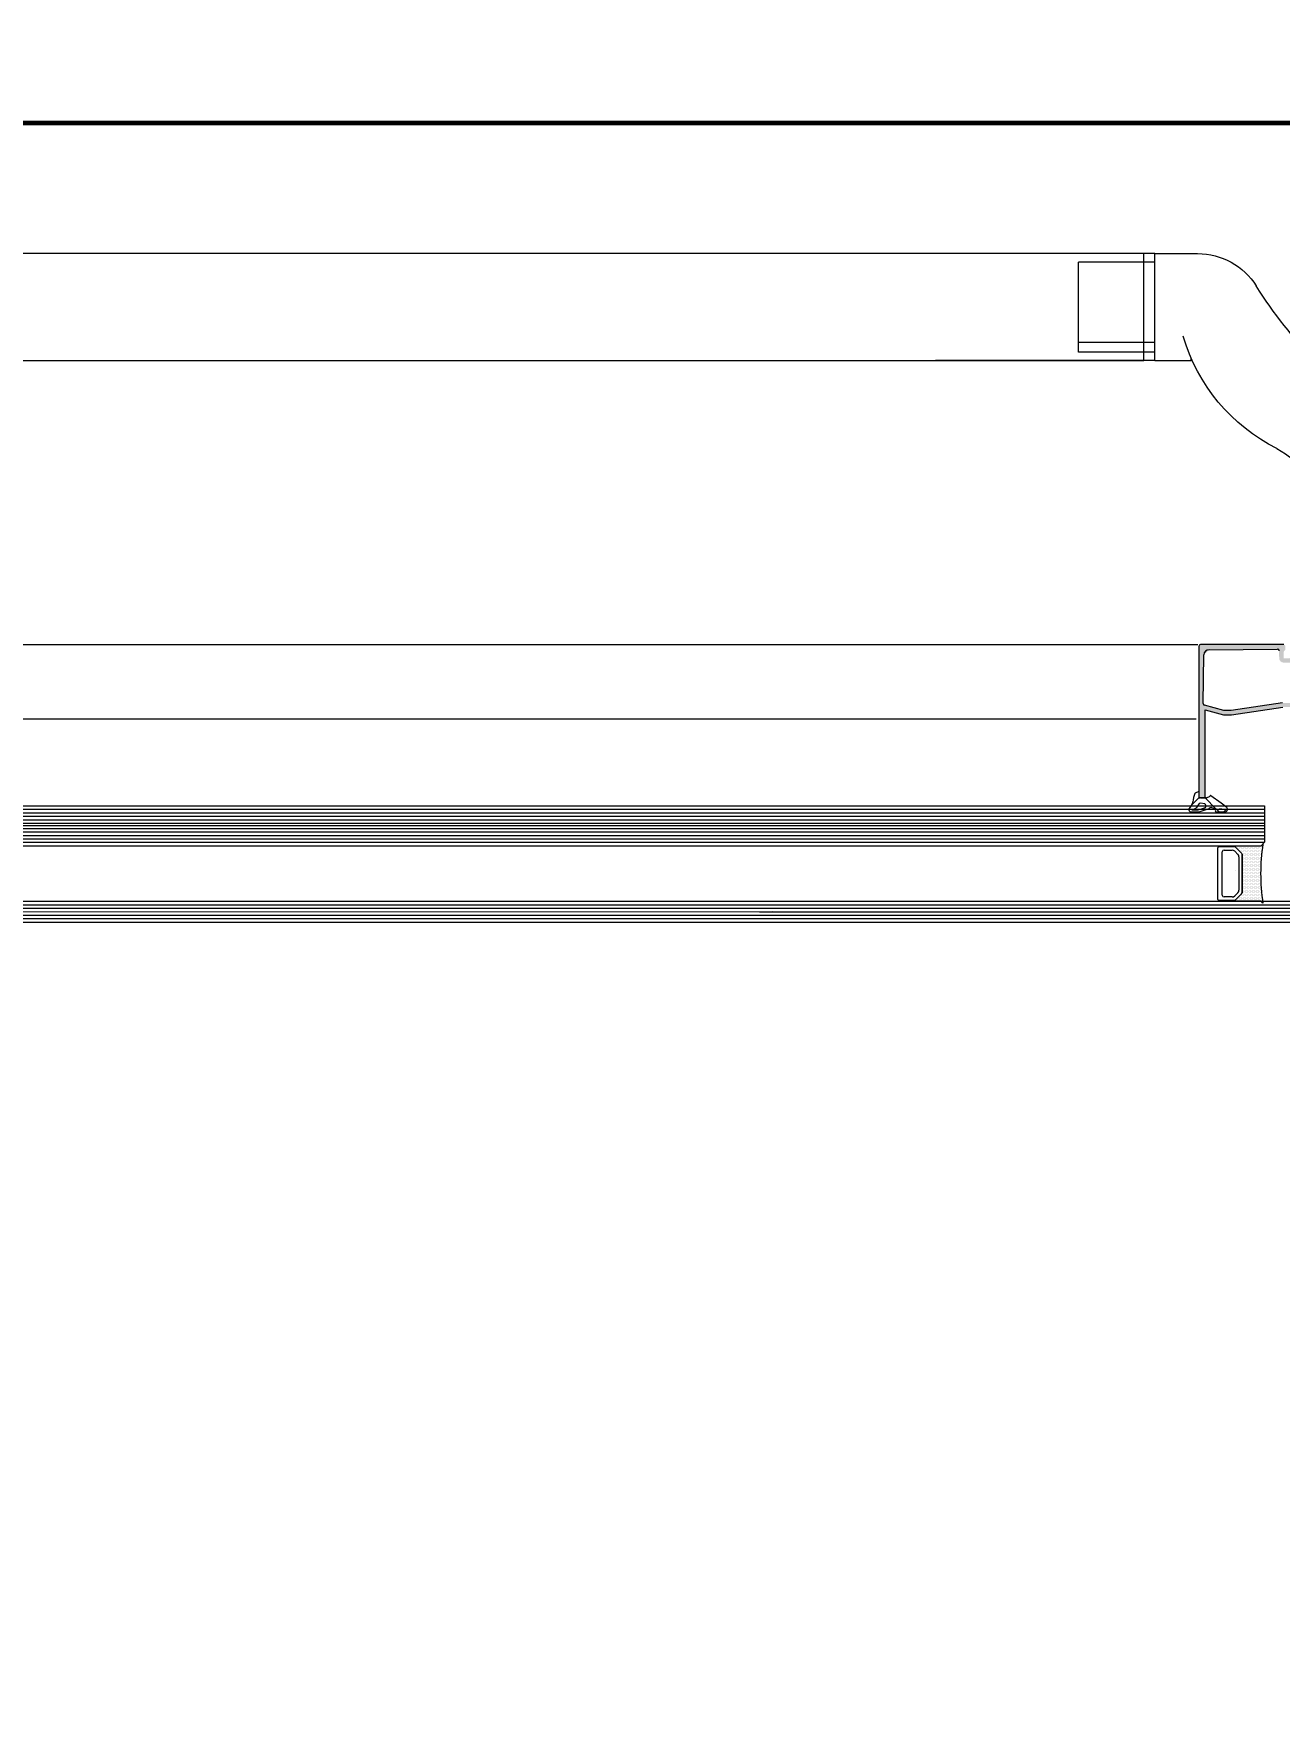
# Model space of a CAD drawing. Extents: x 820 to 5791, y 1495 to 5010.
# Drawn here: x 2966.5 to 3002.4, y 2053.83 to 2102.62 of the extents above; entities that cross this region are included whole.
import ezdxf

# ---------------------------------------------------------------- set-up
doc = ezdxf.new("R2010")
doc.units = 0
doc.header["$LTSCALE"] = 20
doc.linetypes.add('CACHE', pattern=[0.375, 0.25, -0.125])
doc.layers.get('0').update_dxf_attribs({"linetype": 'CONTINUOUS', "lineweight": 15})
doc.layers.get('DEFPOINTS').update_dxf_attribs({"linetype": 'CONTINUOUS'})
doc.layers.add('_00_TT_AREA', color=140, linetype='CONTINUOUS', plot=False)
for name, color, linetype, lineweight in [('_00_TT_PLASTER INTERIOR', 60, 'CONTINUOUS', 0), ('DUVAR', 7, 'CONTINUOUS', 60), ('ölç', 63, 'CONTINUOUS', 20)]:
    doc.layers.add(name, color=color, linetype=linetype, lineweight=lineweight)
doc.layers.add('dış ölçü', color=7, linetype='CONTINUOUS', lineweight=20, true_color=0x0d6787)
doc.layers.add('Kiriş', color=7, linetype='CONTINUOUS')
doc.styles.add('TRS', font='times.ttf', dxfattribs={"width": 0.8})
doc.dimstyles.new('dış ölçü', dxfattribs={"dimtxt": 12, "dimasz": 5, "dimexe": 5, "dimexo": 35, "dimgap": 5, "dimtad": 1, "dimdec": 0, "dimdsep": 46, "dimtxsty": 'TRS', "dimblk": 'DOT', "dimcen": 0, "dimdle": 0.1, "dimclrd": 256, "dimclre": 256, "dimclrt": 73, "dimadec": 0, "dimazin": 0, "dimtfac": 0.3, "dimtdec": 0, "dimtix": 1, "dimtmove": 2, "dimatfit": 3, "dimldrblk": 'DOT', "dimfxl": 1, "dimfxlon": 1, "dimtolj": 1, "dimarcsym": 0})

# ---------------------------------------------------------------- blocks, each defined once
blk = doc.blocks.new('_Dot')
at = {"layer": 'ölç', "color": 0, "lineweight": -2}
blk.add_line((-0.5, 0), (-1, 0), dxfattribs=at)
at = {"layer": 'ölç', "color": 0, "const_width": 0.5}
blk.add_lwpolyline([(-0.25, 0, 1), (0.25, 0, 1)], format="xyb", close=True, dxfattribs=at)
blk = doc.blocks.new('*D176')
at = {"layer": 'DEFPOINTS', "color": 0, "transparency": 16777216}
for p in [(2844.176, 2097.044), (3414.391, 2084.554), (3414.391, 1809.278)]:
    blk.add_point(p, dxfattribs=at)
at = {"layer": 'dış ölçü', "lineweight": -2, "transparency": 16777216}
for p, q in [((2844.176, 1810.278), (2844.176, 1804.278)), ((3414.391, 1810.278), (3414.391, 1804.278)), ((2849.176, 1809.278), (3409.391, 1809.278))]:
    blk.add_line(p, q, dxfattribs=at)
at = {"layer": 'dış ölçü', "lineweight": -2, "transparency": 16777216, "xscale": 5, "yscale": 5, "zscale": 5, "rotation": 180}
blk.add_blockref('_Dot', (2844.176, 1809.278), dxfattribs=at)
at = {"layer": 'dış ölçü', "lineweight": -2, "transparency": 16777216, "xscale": 5, "yscale": 5, "zscale": 5}
blk.add_blockref('_Dot', (3414.391, 1809.278), dxfattribs=at)
at = {"layer": 'dış ölçü', "color": 73, "transparency": 16777216, "insert": (3129.284, 1820.399), "char_height": 12, "attachment_point": 5, "style": 'TRS'}
blk.add_mtext('\\A1;570', dxfattribs=at)
blk = doc.blocks.new('*D180')
at = {"layer": 'DEFPOINTS', "color": 0, "transparency": 16777216}
for p in [(3700.972, 2100.044), (2054.288, 2083.441), (3700.972, 1729.278)]:
    blk.add_point(p, dxfattribs=at)
at = {"layer": 'dış ölçü', "lineweight": -2, "transparency": 16777216}
for p, q in [((2054.288, 1730.278), (2054.288, 1724.278)), ((3700.972, 1730.278), (3700.972, 1724.278)), ((2059.288, 1729.278), (3695.972, 1729.278))]:
    blk.add_line(p, q, dxfattribs=at)
at = {"layer": 'dış ölçü', "lineweight": -2, "transparency": 16777216, "xscale": 5, "yscale": 5, "zscale": 5, "rotation": 180}
blk.add_blockref('_Dot', (2054.288, 1729.278), dxfattribs=at)
at = {"layer": 'dış ölçü', "lineweight": -2, "transparency": 16777216, "xscale": 5, "yscale": 5, "zscale": 5}
blk.add_blockref('_Dot', (3700.972, 1729.278), dxfattribs=at)
at = {"layer": 'dış ölçü', "color": 73, "transparency": 16777216, "insert": (2877.63, 1740.399), "char_height": 12, "attachment_point": 5, "style": 'TRS'}
blk.add_mtext('\\A1;1647', dxfattribs=at)
blk = doc.blocks.new('HGJFG')
h = blk.add_hatch(color=9)
h.dxf.hatch_style = 1
edge = h.paths.add_edge_path()
edge.add_line((-2164.372, -3287.044), (-2164.354, -3285.638))
edge.add_arc((-2164.204, -3285.639), 0.15, 90.4618, 179.5579, ccw=False)
edge.add_line((-2164.206, -3285.489), (-2162.233, -3285.473))
edge.add_arc((-2162.233, -3285.523), 0.05, 0.0104, 90.4618, ccw=False)
edge.add_line((-2162.183, -3285.523), (-2162.182, -3285.732))
edge.add_arc((-2162.052, -3285.732), 0.13, 180.0103, 270)
edge.add_line((-2162.052, -3285.862), (-2161.702, -3285.862))
edge.add_arc((-2161.702, -3285.812), 0.05, 270, 360)
edge.add_line((-2161.652, -3285.812), (-2161.652, -3285.773))
edge.add_line((-2161.652, -3285.773), (-2161.782, -3285.697))
edge.add_line((-2161.782, -3285.697), (-2161.882, -3285.734))
edge.add_line((-2161.882, -3285.734), (-2161.882, -3285.742))
edge.add_line((-2161.882, -3285.742), (-2162.052, -3285.742))
edge.add_line((-2162.052, -3285.742), (-2162.052, -3285.563))
edge.add_arc((-2162.002, -3285.563), 0.05, 135.0137, 179.9999, ccw=False)
edge.add_line((-2162.038, -3285.528), (-2162.017, -3285.507))
edge.add_arc((-2162.052, -3285.472), 0.05, 315.0138, 360.0001)
edge.add_line((-2162.002, -3285.472), (-2162.002, -3285.393))
edge.add_arc((-2162.052, -3285.393), 0.05, 359.9999, 450.0026)
edge.add_line((-2162.052, -3285.343), (-2164.452, -3285.343))
edge.add_arc((-2164.452, -3285.393), 0.05, 90.0026, 179.9999)
edge.add_line((-2164.502, -3285.393), (-2164.502, -3289.713))
edge.add_arc((-2164.452, -3289.713), 0.05, 180, 270)
edge.add_line((-2164.452, -3289.763), (-2164.312, -3289.763))
edge.add_line((-2164.312, -3289.763), (-2164.312, -3287.223))
edge.add_line((-2164.312, -3287.223), (-2163.79, -3287.363))
edge.add_line((-2163.79, -3287.363), (-2163.556, -3287.363))
edge.add_line((-2163.556, -3287.363), (-2162.076, -3287.142))
edge.add_line((-2162.076, -3287.142), (-2161.853, -3287.142))
edge.add_arc((-2161.852, -3287.177), 0.035, -54.486, 91.3197, ccw=False)
edge.add_arc((-2161.802, -3287.247), 0.05, 125.514, 180.0769)
edge.add_line((-2161.852, -3287.247), (-2161.852, -3287.321))
edge.add_arc((-2161.881, -3287.022), 0.3, 275.416, 347.7625)
edge.add_arc((-2161.637, -3287.073), 0.0509, 345.5649, 450.7814)
edge.add_line((-2161.637, -3287.022), (-2162.085, -3287.022))
edge.add_line((-2162.085, -3287.022), (-2163.565, -3287.243))
edge.add_line((-2163.565, -3287.243), (-2163.774, -3287.243))
edge.add_line((-2163.774, -3287.243), (-2164.335, -3287.092))
edge.add_arc((-2164.322, -3287.044), 0.05, 179.5578, 255.0049, ccw=False)
h = blk.add_hatch(color=9)
h.dxf.hatch_style = 1
edge = h.paths.add_edge_path()
edge.add_line((-2164.372, -3287.044), (-2164.354, -3285.638))
edge.add_arc((-2164.204, -3285.639), 0.15, 90.4618, 179.5579, ccw=False)
edge.add_line((-2164.206, -3285.489), (-2162.233, -3285.473))
edge.add_arc((-2162.233, -3285.523), 0.05, 0.0104, 90.4618, ccw=False)
edge.add_line((-2162.183, -3285.523), (-2162.182, -3285.732))
edge.add_arc((-2162.052, -3285.732), 0.13, 180.0103, 270)
edge.add_line((-2162.052, -3285.862), (-2161.702, -3285.862))
edge.add_arc((-2161.702, -3285.812), 0.05, 270, 360)
edge.add_line((-2161.652, -3285.812), (-2161.652, -3285.773))
edge.add_line((-2161.652, -3285.773), (-2161.782, -3285.697))
edge.add_line((-2161.782, -3285.697), (-2161.882, -3285.734))
edge.add_line((-2161.882, -3285.734), (-2161.882, -3285.742))
edge.add_line((-2161.882, -3285.742), (-2162.052, -3285.742))
edge.add_line((-2162.052, -3285.742), (-2162.052, -3285.563))
edge.add_arc((-2162.002, -3285.563), 0.05, 135.0137, 179.9999, ccw=False)
edge.add_line((-2162.038, -3285.528), (-2162.017, -3285.507))
edge.add_arc((-2162.052, -3285.472), 0.05, 315.0138, 360.0001)
edge.add_line((-2162.002, -3285.472), (-2162.002, -3285.393))
edge.add_arc((-2162.052, -3285.393), 0.05, 359.9999, 450.0026)
edge.add_line((-2162.052, -3285.343), (-2164.452, -3285.343))
edge.add_arc((-2164.452, -3285.393), 0.05, 90.0026, 179.9999)
edge.add_line((-2164.502, -3285.393), (-2164.502, -3289.713))
edge.add_arc((-2164.452, -3289.713), 0.05, 180, 270)
edge.add_line((-2164.452, -3289.763), (-2164.312, -3289.763))
edge.add_line((-2164.312, -3289.763), (-2164.312, -3287.223))
edge.add_line((-2164.312, -3287.223), (-2163.79, -3287.363))
edge.add_line((-2163.79, -3287.363), (-2163.556, -3287.363))
edge.add_line((-2163.556, -3287.363), (-2162.076, -3287.142))
edge.add_line((-2162.076, -3287.142), (-2161.853, -3287.142))
edge.add_arc((-2161.852, -3287.177), 0.035, -54.486, 91.3197, ccw=False)
edge.add_arc((-2161.802, -3287.247), 0.05, 125.514, 180.0769)
edge.add_line((-2161.852, -3287.247), (-2161.852, -3287.321))
edge.add_arc((-2161.881, -3287.022), 0.3, 275.416, 347.7625)
edge.add_arc((-2161.637, -3287.073), 0.0509, 345.5649, 450.7814)
edge.add_line((-2161.637, -3287.022), (-2162.085, -3287.022))
edge.add_line((-2162.085, -3287.022), (-2163.565, -3287.243))
edge.add_line((-2163.565, -3287.243), (-2163.774, -3287.243))
edge.add_line((-2163.774, -3287.243), (-2164.335, -3287.092))
edge.add_arc((-2164.322, -3287.044), 0.05, 179.5578, 255.0049, ccw=False)
at = {"color": 9}
for p, q in [((-2166.088, -3274.069), (-2237.117, -3274.069)), ((-2166.088, -3277.152), (-2166.088, -3274.069)), ((-2237.117, -3277.152), (-2166.088, -3277.152)), ((-2176.778, -3285.348), (-2226.041, -3285.349)), ((-2164.525, -3285.349), (-2177.164, -3285.349)), ((-2164.502, -3285.393), (-2164.502, -3289.713)), ((-2164.502, -3285.393), (-2164.502, -3289.713)), ((-2162.052, -3285.343), (-2164.452, -3285.343)), ((-2162.052, -3285.343), (-2164.452, -3285.343)), ((-2164.206, -3285.489), (-2162.233, -3285.473)), ((-2164.206, -3285.489), (-2162.233, -3285.473)), ((-2164.372, -3287.044), (-2164.354, -3285.638)), ((-2164.372, -3287.044), (-2164.354, -3285.638)), ((-2164.372, -3287.044), (-2164.372, -3287.044)), ((-2164.372, -3287.044), (-2164.372, -3287.044)), ((-2162.085, -3287.022), (-2163.565, -3287.243)), ((-2162.085, -3287.022), (-2163.565, -3287.243)), ((-2176.778, -3287.491), (-2226.041, -3287.491)), ((-2164.573, -3287.491), (-2177.164, -3287.491)), ((-2163.774, -3287.243), (-2164.335, -3287.092)), ((-2163.774, -3287.243), (-2164.335, -3287.092)), ((-2164.312, -3289.763), (-2164.312, -3287.223)), ((-2164.312, -3287.223), (-2163.79, -3287.363)), ((-2164.312, -3289.763), (-2164.312, -3287.223)), ((-2164.312, -3287.223), (-2163.79, -3287.363)), ((-2163.79, -3287.363), (-2163.556, -3287.363)), ((-2163.79, -3287.363), (-2163.556, -3287.363)), ((-2163.565, -3287.243), (-2163.774, -3287.243)), ((-2163.565, -3287.243), (-2163.774, -3287.243)), ((-2163.556, -3287.363), (-2162.076, -3287.142)), ((-2163.556, -3287.363), (-2162.076, -3287.142)), ((-2164.697, -3289.966), (-2164.487, -3289.755)), ((-2164.517, -3289.587), (-2164.585, -3289.614)), ((-2164.507, -3289.951), (-2164.553, -3290.031)), ((-2164.49, -3289.745), (-2164.49, -3289.605)), ((-2164.286, -3289.765), (-2164.47, -3289.765)), ((-2164.326, -3289.935), (-2164.453, -3289.918)), ((-2164.452, -3289.763), (-2164.312, -3289.763)), ((-2164.452, -3289.763), (-2164.312, -3289.763)), ((-2164.007, -3290.073), (-2164.316, -3289.765)), ((-2164.202, -3289.729), (-2164.265, -3289.758)), ((-2164.172, -3289.699), (-2164.202, -3289.729)), ((-2163.853, -3289.917), (-2164.152, -3289.7)), ((-2163.694, -3290.038), (-2163.853, -3289.917)), ((-2226.041, -3289.991), (-2176.778, -3289.99)), ((-2226.041, -3290.091), (-2176.778, -3290.09)), ((-2226.041, -3290.191), (-2176.778, -3290.19)), ((-2226.041, -3290.291), (-2176.778, -3290.29)), ((-2226.041, -3290.391), (-2176.778, -3290.39)), ((-2177.164, -3289.991), (-2162.602, -3289.991)), ((-2177.164, -3290.091), (-2162.602, -3290.091)), ((-2177.164, -3290.191), (-2162.602, -3290.191)), ((-2177.164, -3290.291), (-2162.602, -3290.291)), ((-2177.164, -3290.391), (-2162.602, -3290.391)), ((-2164.717, -3290.165), (-2164.519, -3290.165)), ((-2164.697, -3290.105), (-2164.519, -3290.105)), ((-2164.455, -3290.091), (-2164.305, -3290.036)), ((-2164.398, -3290.138), (-2164.203, -3290.065)), ((-2163.843, -3290.082), (-2163.992, -3290.1)), ((-2163.989, -3290.165), (-2163.752, -3290.165)), ((-2163.916, -3290.165), (-2163.982, -3290.099)), ((-2163.774, -3290.165), (-2163.675, -3290.066)), ((-2162.602, -3289.991), (-2162.602, -3291.043)), ((-2226.041, -3290.491), (-2176.778, -3290.49)), ((-2226.041, -3290.643), (-2176.778, -3290.642)), ((-2226.041, -3290.743), (-2176.778, -3290.742)), ((-2226.041, -3290.843), (-2176.778, -3290.842)), ((-2226.041, -3290.943), (-2176.778, -3290.942)), ((-2177.164, -3290.491), (-2162.602, -3290.491)), ((-2177.164, -3290.643), (-2162.602, -3290.643)), ((-2177.164, -3290.743), (-2162.602, -3290.743)), ((-2177.164, -3290.843), (-2162.602, -3290.843)), ((-2177.164, -3290.943), (-2162.602, -3290.943)), ((-2226.041, -3291.043), (-2176.778, -3291.042)), ((-2226.041, -3291.143), (-2176.778, -3291.142)), ((-2177.164, -3291.043), (-2162.602, -3291.043)), ((-2177.164, -3291.143), (-2162.702, -3291.143)), ((-2163.469, -3291.168), (-2163.469, -3291.143)), ((-2163.469, -3291.143), (-2162.702, -3291.143)), ((-2163.44, -3291.179), (-2163.469, -3291.168)), ((-2163.264, -3291.356), (-2163.44, -3291.179)), ((-2163.438, -3291.155), (-2163.438, -3291.155)), ((-2163.418, -3291.194), (-2163.418, -3291.194)), ((-2163.399, -3291.155), (-2163.399, -3291.155)), ((-2163.379, -3291.194), (-2163.379, -3291.194)), ((-2163.359, -3291.155), (-2163.359, -3291.155)), ((-2163.359, -3291.234), (-2163.359, -3291.234)), ((-2163.339, -3291.194), (-2163.339, -3291.194)), ((-2163.339, -3291.274), (-2163.339, -3291.274)), ((-2163.319, -3291.155), (-2163.319, -3291.155)), ((-2163.319, -3291.234), (-2163.319, -3291.234)), ((-2163.299, -3291.194), (-2163.299, -3291.194)), ((-2163.299, -3291.274), (-2163.299, -3291.274)), ((-2163.279, -3291.155), (-2163.279, -3291.155)), ((-2163.279, -3291.234), (-2163.279, -3291.234)), ((-2163.279, -3291.313), (-2163.279, -3291.313)), ((-2163.255, -3291.369), (-2163.264, -3291.356)), ((-2163.26, -3291.194), (-2163.26, -3291.194)), ((-2163.26, -3291.274), (-2163.26, -3291.274)), ((-2163.26, -3291.353), (-2163.26, -3291.353)), ((-2163.252, -3291.384), (-2163.255, -3291.369)), ((-2163.252, -3292.501), (-2163.252, -3291.384)), ((-2163.24, -3291.155), (-2163.24, -3291.155)), ((-2163.24, -3291.234), (-2163.24, -3291.234)), ((-2163.24, -3291.313), (-2163.24, -3291.313)), ((-2163.24, -3291.393), (-2163.24, -3291.393)), ((-2163.22, -3291.194), (-2163.22, -3291.194)), ((-2163.22, -3291.274), (-2163.22, -3291.274)), ((-2163.22, -3291.353), (-2163.22, -3291.353)), ((-2163.22, -3291.433), (-2163.22, -3291.433)), ((-2163.2, -3291.155), (-2163.2, -3291.155)), ((-2163.2, -3291.234), (-2163.2, -3291.234)), ((-2163.2, -3291.313), (-2163.2, -3291.313)), ((-2163.2, -3291.393), (-2163.2, -3291.393)), ((-2163.18, -3291.194), (-2163.18, -3291.194)), ((-2163.18, -3291.274), (-2163.18, -3291.274)), ((-2163.18, -3291.353), (-2163.18, -3291.353)), ((-2163.18, -3291.433), (-2163.18, -3291.433)), ((-2163.16, -3291.155), (-2163.16, -3291.155)), ((-2163.16, -3291.234), (-2163.16, -3291.234)), ((-2163.16, -3291.313), (-2163.16, -3291.313)), ((-2163.16, -3291.393), (-2163.16, -3291.393)), ((-2163.141, -3291.194), (-2163.141, -3291.194)), ((-2163.141, -3291.274), (-2163.141, -3291.274)), ((-2163.141, -3291.353), (-2163.141, -3291.353)), ((-2163.141, -3291.433), (-2163.141, -3291.433)), ((-2163.121, -3291.155), (-2163.121, -3291.155)), ((-2163.121, -3291.234), (-2163.121, -3291.234)), ((-2163.121, -3291.313), (-2163.121, -3291.313)), ((-2163.121, -3291.393), (-2163.121, -3291.393)), ((-2163.101, -3291.194), (-2163.101, -3291.194)), ((-2163.101, -3291.274), (-2163.101, -3291.274)), ((-2163.101, -3291.353), (-2163.101, -3291.353)), ((-2163.101, -3291.433), (-2163.101, -3291.433)), ((-2163.081, -3291.155), (-2163.081, -3291.155)), ((-2163.081, -3291.234), (-2163.081, -3291.234)), ((-2163.081, -3291.313), (-2163.081, -3291.313)), ((-2163.081, -3291.393), (-2163.081, -3291.393)), ((-2163.061, -3291.194), (-2163.061, -3291.194)), ((-2163.061, -3291.274), (-2163.061, -3291.274)), ((-2163.061, -3291.353), (-2163.061, -3291.353)), ((-2163.061, -3291.433), (-2163.061, -3291.433)), ((-2163.041, -3291.155), (-2163.041, -3291.155)), ((-2163.041, -3291.234), (-2163.041, -3291.234)), ((-2163.041, -3291.313), (-2163.041, -3291.313)), ((-2163.041, -3291.393), (-2163.041, -3291.393)), ((-2163.022, -3291.194), (-2163.022, -3291.194)), ((-2163.022, -3291.274), (-2163.022, -3291.274)), ((-2163.022, -3291.353), (-2163.022, -3291.353)), ((-2163.022, -3291.433), (-2163.022, -3291.433)), ((-2163.002, -3291.155), (-2163.002, -3291.155)), ((-2163.002, -3291.234), (-2163.002, -3291.234)), ((-2163.002, -3291.313), (-2163.002, -3291.313)), ((-2163.002, -3291.393), (-2163.002, -3291.393)), ((-2162.982, -3291.194), (-2162.982, -3291.194)), ((-2162.982, -3291.274), (-2162.982, -3291.274)), ((-2162.982, -3291.353), (-2162.982, -3291.353)), ((-2162.982, -3291.433), (-2162.982, -3291.433)), ((-2162.962, -3291.155), (-2162.962, -3291.155)), ((-2162.962, -3291.234), (-2162.962, -3291.234)), ((-2162.962, -3291.313), (-2162.962, -3291.313)), ((-2162.962, -3291.393), (-2162.962, -3291.393)), ((-2162.942, -3291.194), (-2162.942, -3291.194)), ((-2162.942, -3291.274), (-2162.942, -3291.274)), ((-2162.942, -3291.353), (-2162.942, -3291.353)), ((-2162.942, -3291.433), (-2162.942, -3291.433)), ((-2162.922, -3291.155), (-2162.922, -3291.155)), ((-2162.922, -3291.234), (-2162.922, -3291.234)), ((-2162.922, -3291.313), (-2162.922, -3291.313)), ((-2162.922, -3291.393), (-2162.922, -3291.393)), ((-2162.902, -3291.194), (-2162.902, -3291.194)), ((-2162.902, -3291.274), (-2162.902, -3291.274)), ((-2162.902, -3291.353), (-2162.902, -3291.353)), ((-2162.902, -3291.433), (-2162.902, -3291.433)), ((-2162.883, -3291.155), (-2162.883, -3291.155)), ((-2162.883, -3291.234), (-2162.883, -3291.234)), ((-2162.883, -3291.313), (-2162.883, -3291.313)), ((-2162.883, -3291.393), (-2162.883, -3291.393)), ((-2162.863, -3291.194), (-2162.863, -3291.194)), ((-2162.863, -3291.274), (-2162.863, -3291.274)), ((-2162.863, -3291.353), (-2162.863, -3291.353)), ((-2162.863, -3291.433), (-2162.863, -3291.433)), ((-2162.843, -3291.155), (-2162.843, -3291.155)), ((-2162.843, -3291.234), (-2162.843, -3291.234)), ((-2162.843, -3291.313), (-2162.843, -3291.313)), ((-2162.843, -3291.393), (-2162.843, -3291.393)), ((-2162.823, -3291.194), (-2162.823, -3291.194)), ((-2162.823, -3291.274), (-2162.823, -3291.274)), ((-2162.823, -3291.353), (-2162.823, -3291.353)), ((-2162.823, -3291.433), (-2162.823, -3291.433)), ((-2162.803, -3291.155), (-2162.803, -3291.155)), ((-2162.803, -3291.234), (-2162.803, -3291.234)), ((-2162.803, -3291.313), (-2162.803, -3291.313)), ((-2162.803, -3291.393), (-2162.803, -3291.393)), ((-2162.783, -3291.194), (-2162.783, -3291.194)), ((-2162.783, -3291.274), (-2162.783, -3291.274)), ((-2162.783, -3291.353), (-2162.783, -3291.353)), ((-2162.783, -3291.433), (-2162.783, -3291.433)), ((-2162.764, -3291.155), (-2162.764, -3291.155)), ((-2162.764, -3291.234), (-2162.764, -3291.234)), ((-2162.764, -3291.313), (-2162.764, -3291.313)), ((-2162.764, -3291.393), (-2162.764, -3291.393)), ((-2162.744, -3291.194), (-2162.744, -3291.194)), ((-2162.744, -3291.274), (-2162.744, -3291.274)), ((-2162.744, -3291.353), (-2162.744, -3291.353)), ((-2162.744, -3291.433), (-2162.744, -3291.433)), ((-2162.724, -3291.155), (-2162.724, -3291.155)), ((-2162.724, -3291.234), (-2162.724, -3291.234)), ((-2162.724, -3291.313), (-2162.724, -3291.313)), ((-2162.724, -3291.393), (-2162.724, -3291.393)), ((-2162.704, -3291.194), (-2162.704, -3291.194)), ((-2162.704, -3291.274), (-2162.704, -3291.274)), ((-2162.704, -3291.353), (-2162.704, -3291.353)), ((-2162.704, -3291.433), (-2162.704, -3291.433)), ((-2162.602, -3291.043), (-2162.702, -3291.143)), ((-2162.702, -3291.143), (-2162.652, -3291.093)), ((-2162.684, -3291.155), (-2162.684, -3291.155)), ((-2162.684, -3291.234), (-2162.684, -3291.234)), ((-2162.684, -3291.313), (-2162.684, -3291.313)), ((-2162.664, -3291.115), (-2162.664, -3291.115)), ((-2163.442, -3291.843), (-2163.442, -3291.842)), ((-2163.24, -3291.472), (-2163.24, -3291.472)), ((-2163.24, -3291.552), (-2163.24, -3291.552)), ((-2163.24, -3291.631), (-2163.24, -3291.631)), ((-2163.24, -3291.71), (-2163.24, -3291.71)), ((-2163.24, -3291.79), (-2163.24, -3291.79)), ((-2163.24, -3291.869), (-2163.24, -3291.869)), ((-2163.22, -3291.512), (-2163.22, -3291.512)), ((-2163.22, -3291.591), (-2163.22, -3291.591)), ((-2163.22, -3291.671), (-2163.22, -3291.671)), ((-2163.22, -3291.75), (-2163.22, -3291.75)), ((-2163.22, -3291.829), (-2163.22, -3291.829)), ((-2163.22, -3291.909), (-2163.22, -3291.909)), ((-2163.2, -3291.472), (-2163.2, -3291.472)), ((-2163.2, -3291.552), (-2163.2, -3291.552)), ((-2163.2, -3291.631), (-2163.2, -3291.631)), ((-2163.2, -3291.71), (-2163.2, -3291.71)), ((-2163.2, -3291.79), (-2163.2, -3291.79)), ((-2163.2, -3291.869), (-2163.2, -3291.869)), ((-2163.18, -3291.512), (-2163.18, -3291.512)), ((-2163.18, -3291.591), (-2163.18, -3291.591)), ((-2163.18, -3291.671), (-2163.18, -3291.671)), ((-2163.18, -3291.75), (-2163.18, -3291.75)), ((-2163.18, -3291.829), (-2163.18, -3291.829)), ((-2163.18, -3291.909), (-2163.18, -3291.909)), ((-2163.16, -3291.472), (-2163.16, -3291.472)), ((-2163.16, -3291.552), (-2163.16, -3291.552)), ((-2163.16, -3291.631), (-2163.16, -3291.631)), ((-2163.16, -3291.71), (-2163.16, -3291.71)), ((-2163.16, -3291.79), (-2163.16, -3291.79)), ((-2163.16, -3291.869), (-2163.16, -3291.869)), ((-2163.141, -3291.512), (-2163.141, -3291.512)), ((-2163.141, -3291.591), (-2163.141, -3291.591)), ((-2163.141, -3291.671), (-2163.141, -3291.671)), ((-2163.141, -3291.75), (-2163.141, -3291.75)), ((-2163.141, -3291.829), (-2163.141, -3291.829)), ((-2163.141, -3291.909), (-2163.141, -3291.909)), ((-2163.121, -3291.472), (-2163.121, -3291.472)), ((-2163.121, -3291.552), (-2163.121, -3291.552)), ((-2163.121, -3291.631), (-2163.121, -3291.631)), ((-2163.121, -3291.71), (-2163.121, -3291.71)), ((-2163.121, -3291.79), (-2163.121, -3291.79)), ((-2163.121, -3291.869), (-2163.121, -3291.869)), ((-2163.101, -3291.512), (-2163.101, -3291.512)), ((-2163.101, -3291.591), (-2163.101, -3291.591)), ((-2163.101, -3291.671), (-2163.101, -3291.671)), ((-2163.101, -3291.75), (-2163.101, -3291.75)), ((-2163.101, -3291.829), (-2163.101, -3291.829)), ((-2163.101, -3291.909), (-2163.101, -3291.909)), ((-2163.081, -3291.472), (-2163.081, -3291.472)), ((-2163.081, -3291.552), (-2163.081, -3291.552)), ((-2163.081, -3291.631), (-2163.081, -3291.631)), ((-2163.081, -3291.71), (-2163.081, -3291.71)), ((-2163.081, -3291.79), (-2163.081, -3291.79)), ((-2163.081, -3291.869), (-2163.081, -3291.869)), ((-2163.061, -3291.512), (-2163.061, -3291.512)), ((-2163.061, -3291.591), (-2163.061, -3291.591)), ((-2163.061, -3291.671), (-2163.061, -3291.671)), ((-2163.061, -3291.75), (-2163.061, -3291.75)), ((-2163.061, -3291.829), (-2163.061, -3291.829)), ((-2163.061, -3291.909), (-2163.061, -3291.909)), ((-2163.041, -3291.472), (-2163.041, -3291.472)), ((-2163.041, -3291.552), (-2163.041, -3291.552)), ((-2163.041, -3291.631), (-2163.041, -3291.631)), ((-2163.041, -3291.71), (-2163.041, -3291.71)), ((-2163.041, -3291.79), (-2163.041, -3291.79)), ((-2163.041, -3291.869), (-2163.041, -3291.869)), ((-2163.022, -3291.512), (-2163.022, -3291.512)), ((-2163.022, -3291.591), (-2163.022, -3291.591)), ((-2163.022, -3291.671), (-2163.022, -3291.671)), ((-2163.022, -3291.75), (-2163.022, -3291.75)), ((-2163.022, -3291.829), (-2163.022, -3291.829)), ((-2163.022, -3291.909), (-2163.022, -3291.909)), ((-2163.002, -3291.472), (-2163.002, -3291.472)), ((-2163.002, -3291.552), (-2163.002, -3291.552)), ((-2163.002, -3291.631), (-2163.002, -3291.631)), ((-2163.002, -3291.71), (-2163.002, -3291.71)), ((-2163.002, -3291.79), (-2163.002, -3291.79)), ((-2163.002, -3291.869), (-2163.002, -3291.869)), ((-2162.982, -3291.512), (-2162.982, -3291.512)), ((-2162.982, -3291.591), (-2162.982, -3291.591)), ((-2162.982, -3291.671), (-2162.982, -3291.671)), ((-2162.982, -3291.75), (-2162.982, -3291.75)), ((-2162.982, -3291.829), (-2162.982, -3291.829)), ((-2162.982, -3291.909), (-2162.982, -3291.909)), ((-2162.962, -3291.472), (-2162.962, -3291.472)), ((-2162.962, -3291.552), (-2162.962, -3291.552)), ((-2162.962, -3291.631), (-2162.962, -3291.631)), ((-2162.962, -3291.71), (-2162.962, -3291.71)), ((-2162.962, -3291.79), (-2162.962, -3291.79)), ((-2162.962, -3291.869), (-2162.962, -3291.869)), ((-2162.942, -3291.512), (-2162.942, -3291.512)), ((-2162.942, -3291.591), (-2162.942, -3291.591)), ((-2162.942, -3291.671), (-2162.942, -3291.671)), ((-2162.942, -3291.75), (-2162.942, -3291.75)), ((-2162.942, -3291.829), (-2162.942, -3291.829)), ((-2162.942, -3291.909), (-2162.942, -3291.909)), ((-2162.922, -3291.472), (-2162.922, -3291.472)), ((-2162.922, -3291.552), (-2162.922, -3291.552)), ((-2162.922, -3291.631), (-2162.922, -3291.631)), ((-2162.922, -3291.71), (-2162.922, -3291.71)), ((-2162.922, -3291.79), (-2162.922, -3291.79)), ((-2162.922, -3291.869), (-2162.922, -3291.869)), ((-2162.902, -3291.512), (-2162.902, -3291.512)), ((-2162.902, -3291.591), (-2162.902, -3291.591)), ((-2162.902, -3291.671), (-2162.902, -3291.671)), ((-2162.902, -3291.75), (-2162.902, -3291.75)), ((-2162.902, -3291.829), (-2162.902, -3291.829)), ((-2162.902, -3291.909), (-2162.902, -3291.909)), ((-2162.883, -3291.472), (-2162.883, -3291.472)), ((-2162.883, -3291.552), (-2162.883, -3291.552)), ((-2162.883, -3291.631), (-2162.883, -3291.631)), ((-2162.883, -3291.71), (-2162.883, -3291.71)), ((-2162.883, -3291.79), (-2162.883, -3291.79)), ((-2162.883, -3291.869), (-2162.883, -3291.869)), ((-2162.863, -3291.512), (-2162.863, -3291.512)), ((-2162.863, -3291.591), (-2162.863, -3291.591)), ((-2162.863, -3291.671), (-2162.863, -3291.671)), ((-2162.863, -3291.75), (-2162.863, -3291.75)), ((-2162.863, -3291.829), (-2162.863, -3291.829)), ((-2162.863, -3291.909), (-2162.863, -3291.909)), ((-2162.843, -3291.472), (-2162.843, -3291.472)), ((-2162.843, -3291.552), (-2162.843, -3291.552)), ((-2162.843, -3291.631), (-2162.843, -3291.631)), ((-2162.843, -3291.71), (-2162.843, -3291.71)), ((-2162.843, -3291.79), (-2162.843, -3291.79)), ((-2162.843, -3291.869), (-2162.843, -3291.869)), ((-2162.823, -3291.512), (-2162.823, -3291.512)), ((-2162.823, -3291.591), (-2162.823, -3291.591)), ((-2162.823, -3291.671), (-2162.823, -3291.671)), ((-2162.823, -3291.75), (-2162.823, -3291.75)), ((-2162.823, -3291.829), (-2162.823, -3291.829)), ((-2162.823, -3291.909), (-2162.823, -3291.909)), ((-2162.803, -3291.472), (-2162.803, -3291.472)), ((-2162.803, -3291.552), (-2162.803, -3291.552)), ((-2162.803, -3291.631), (-2162.803, -3291.631)), ((-2162.803, -3291.71), (-2162.803, -3291.71)), ((-2162.803, -3291.79), (-2162.803, -3291.79)), ((-2162.803, -3291.869), (-2162.803, -3291.869)), ((-2162.783, -3291.512), (-2162.783, -3291.512)), ((-2162.783, -3291.591), (-2162.783, -3291.591)), ((-2162.783, -3291.671), (-2162.783, -3291.671)), ((-2162.783, -3291.75), (-2162.783, -3291.75)), ((-2162.783, -3291.829), (-2162.783, -3291.829)), ((-2162.783, -3291.909), (-2162.783, -3291.909)), ((-2162.764, -3291.472), (-2162.764, -3291.472)), ((-2162.764, -3291.552), (-2162.764, -3291.552)), ((-2162.764, -3291.631), (-2162.764, -3291.631)), ((-2162.764, -3291.71), (-2162.764, -3291.71)), ((-2162.764, -3291.79), (-2162.764, -3291.79)), ((-2162.764, -3291.869), (-2162.764, -3291.869)), ((-2162.744, -3291.512), (-2162.744, -3291.512)), ((-2162.744, -3291.591), (-2162.744, -3291.591)), ((-2162.744, -3291.671), (-2162.744, -3291.671)), ((-2162.744, -3291.75), (-2162.744, -3291.75)), ((-2162.744, -3291.829), (-2162.744, -3291.829)), ((-2162.744, -3291.909), (-2162.744, -3291.909)), ((-2162.724, -3291.472), (-2162.724, -3291.472)), ((-2162.724, -3291.552), (-2162.724, -3291.552)), ((-2162.724, -3291.631), (-2162.724, -3291.631)), ((-2162.724, -3291.71), (-2162.724, -3291.71)), ((-2162.724, -3291.79), (-2162.724, -3291.79)), ((-2162.724, -3291.869), (-2162.724, -3291.869)), ((-2162.704, -3291.512), (-2162.704, -3291.512)), ((-2163.24, -3291.948), (-2163.24, -3291.948)), ((-2163.24, -3292.028), (-2163.24, -3292.028)), ((-2163.24, -3292.107), (-2163.24, -3292.107)), ((-2163.24, -3292.187), (-2163.24, -3292.187)), ((-2163.24, -3292.266), (-2163.24, -3292.266)), ((-2163.24, -3292.345), (-2163.24, -3292.345)), ((-2163.22, -3291.988), (-2163.22, -3291.988)), ((-2163.22, -3292.068), (-2163.22, -3292.068)), ((-2163.22, -3292.147), (-2163.22, -3292.147)), ((-2163.22, -3292.226), (-2163.22, -3292.226)), ((-2163.22, -3292.306), (-2163.22, -3292.306)), ((-2163.22, -3292.385), (-2163.22, -3292.385)), ((-2163.2, -3291.948), (-2163.2, -3291.948)), ((-2163.2, -3292.028), (-2163.2, -3292.028)), ((-2163.2, -3292.107), (-2163.2, -3292.107)), ((-2163.2, -3292.187), (-2163.2, -3292.187)), ((-2163.2, -3292.266), (-2163.2, -3292.266)), ((-2163.2, -3292.345), (-2163.2, -3292.345)), ((-2163.18, -3291.988), (-2163.18, -3291.988)), ((-2163.18, -3292.068), (-2163.18, -3292.068)), ((-2163.18, -3292.147), (-2163.18, -3292.147)), ((-2163.18, -3292.226), (-2163.18, -3292.226)), ((-2163.18, -3292.306), (-2163.18, -3292.306)), ((-2163.18, -3292.385), (-2163.18, -3292.385)), ((-2163.16, -3291.948), (-2163.16, -3291.948)), ((-2163.16, -3292.028), (-2163.16, -3292.028)), ((-2163.16, -3292.107), (-2163.16, -3292.107)), ((-2163.16, -3292.187), (-2163.16, -3292.187)), ((-2163.16, -3292.266), (-2163.16, -3292.266)), ((-2163.16, -3292.345), (-2163.16, -3292.345)), ((-2163.141, -3291.988), (-2163.141, -3291.988)), ((-2163.141, -3292.068), (-2163.141, -3292.068)), ((-2163.141, -3292.147), (-2163.141, -3292.147)), ((-2163.141, -3292.226), (-2163.141, -3292.226)), ((-2163.141, -3292.306), (-2163.141, -3292.306)), ((-2163.141, -3292.385), (-2163.141, -3292.385)), ((-2163.121, -3291.948), (-2163.121, -3291.948)), ((-2163.121, -3292.028), (-2163.121, -3292.028)), ((-2163.121, -3292.107), (-2163.121, -3292.107)), ((-2163.121, -3292.187), (-2163.121, -3292.187)), ((-2163.121, -3292.266), (-2163.121, -3292.266)), ((-2163.121, -3292.345), (-2163.121, -3292.345)), ((-2163.101, -3291.988), (-2163.101, -3291.988)), ((-2163.101, -3292.068), (-2163.101, -3292.068)), ((-2163.101, -3292.147), (-2163.101, -3292.147)), ((-2163.101, -3292.226), (-2163.101, -3292.226)), ((-2163.101, -3292.306), (-2163.101, -3292.306)), ((-2163.101, -3292.385), (-2163.101, -3292.385)), ((-2163.081, -3291.948), (-2163.081, -3291.948)), ((-2163.081, -3292.028), (-2163.081, -3292.028)), ((-2163.081, -3292.107), (-2163.081, -3292.107)), ((-2163.081, -3292.187), (-2163.081, -3292.187)), ((-2163.081, -3292.266), (-2163.081, -3292.266)), ((-2163.081, -3292.345), (-2163.081, -3292.345)), ((-2163.061, -3291.988), (-2163.061, -3291.988)), ((-2163.061, -3292.068), (-2163.061, -3292.068)), ((-2163.061, -3292.147), (-2163.061, -3292.147)), ((-2163.061, -3292.226), (-2163.061, -3292.226)), ((-2163.061, -3292.306), (-2163.061, -3292.306)), ((-2163.061, -3292.385), (-2163.061, -3292.385)), ((-2163.041, -3291.948), (-2163.041, -3291.948)), ((-2163.041, -3292.028), (-2163.041, -3292.028)), ((-2163.041, -3292.107), (-2163.041, -3292.107)), ((-2163.041, -3292.187), (-2163.041, -3292.187)), ((-2163.041, -3292.266), (-2163.041, -3292.266)), ((-2163.041, -3292.345), (-2163.041, -3292.345)), ((-2163.022, -3291.988), (-2163.022, -3291.988)), ((-2163.022, -3292.068), (-2163.022, -3292.068)), ((-2163.022, -3292.147), (-2163.022, -3292.147)), ((-2163.022, -3292.226), (-2163.022, -3292.226)), ((-2163.022, -3292.306), (-2163.022, -3292.306)), ((-2163.022, -3292.385), (-2163.022, -3292.385)), ((-2163.002, -3291.948), (-2163.002, -3291.948)), ((-2163.002, -3292.028), (-2163.002, -3292.028)), ((-2163.002, -3292.107), (-2163.002, -3292.107)), ((-2163.002, -3292.187), (-2163.002, -3292.187)), ((-2163.002, -3292.266), (-2163.002, -3292.266)), ((-2163.002, -3292.345), (-2163.002, -3292.345)), ((-2162.982, -3291.988), (-2162.982, -3291.988)), ((-2162.982, -3292.068), (-2162.982, -3292.068)), ((-2162.982, -3292.147), (-2162.982, -3292.147)), ((-2162.982, -3292.226), (-2162.982, -3292.226)), ((-2162.982, -3292.306), (-2162.982, -3292.306)), ((-2162.982, -3292.385), (-2162.982, -3292.385)), ((-2162.962, -3291.948), (-2162.962, -3291.948)), ((-2162.962, -3292.028), (-2162.962, -3292.028)), ((-2162.962, -3292.107), (-2162.962, -3292.107)), ((-2162.962, -3292.187), (-2162.962, -3292.187)), ((-2162.962, -3292.266), (-2162.962, -3292.266)), ((-2162.962, -3292.345), (-2162.962, -3292.345)), ((-2162.942, -3291.988), (-2162.942, -3291.988)), ((-2162.942, -3292.068), (-2162.942, -3292.068)), ((-2162.942, -3292.147), (-2162.942, -3292.147)), ((-2162.942, -3292.226), (-2162.942, -3292.226)), ((-2162.942, -3292.306), (-2162.942, -3292.306)), ((-2162.942, -3292.385), (-2162.942, -3292.385)), ((-2162.922, -3291.948), (-2162.922, -3291.948)), ((-2162.922, -3292.028), (-2162.922, -3292.028)), ((-2162.922, -3292.107), (-2162.922, -3292.107)), ((-2162.922, -3292.187), (-2162.922, -3292.187)), ((-2162.922, -3292.266), (-2162.922, -3292.266)), ((-2162.922, -3292.345), (-2162.922, -3292.345)), ((-2162.902, -3291.988), (-2162.902, -3291.988)), ((-2162.902, -3292.068), (-2162.902, -3292.068)), ((-2162.902, -3292.147), (-2162.902, -3292.147)), ((-2162.902, -3292.226), (-2162.902, -3292.226)), ((-2162.902, -3292.306), (-2162.902, -3292.306)), ((-2162.902, -3292.385), (-2162.902, -3292.385)), ((-2162.883, -3291.948), (-2162.883, -3291.948)), ((-2162.883, -3292.028), (-2162.883, -3292.028)), ((-2162.883, -3292.107), (-2162.883, -3292.107)), ((-2162.883, -3292.187), (-2162.883, -3292.187)), ((-2162.883, -3292.266), (-2162.883, -3292.266)), ((-2162.883, -3292.345), (-2162.883, -3292.345)), ((-2162.863, -3291.988), (-2162.863, -3291.988)), ((-2162.863, -3292.068), (-2162.863, -3292.068)), ((-2162.863, -3292.147), (-2162.863, -3292.147)), ((-2162.863, -3292.226), (-2162.863, -3292.226)), ((-2162.863, -3292.306), (-2162.863, -3292.306)), ((-2162.863, -3292.385), (-2162.863, -3292.385)), ((-2162.843, -3291.948), (-2162.843, -3291.948)), ((-2162.843, -3292.028), (-2162.843, -3292.028)), ((-2162.843, -3292.107), (-2162.843, -3292.107)), ((-2162.843, -3292.187), (-2162.843, -3292.187)), ((-2162.843, -3292.266), (-2162.843, -3292.266)), ((-2162.843, -3292.345), (-2162.843, -3292.345)), ((-2162.823, -3291.988), (-2162.823, -3291.988)), ((-2162.823, -3292.068), (-2162.823, -3292.068)), ((-2162.823, -3292.147), (-2162.823, -3292.147)), ((-2162.823, -3292.226), (-2162.823, -3292.226)), ((-2162.823, -3292.306), (-2162.823, -3292.306)), ((-2162.823, -3292.385), (-2162.823, -3292.385)), ((-2162.803, -3291.948), (-2162.803, -3291.948)), ((-2162.803, -3292.028), (-2162.803, -3292.028)), ((-2162.803, -3292.107), (-2162.803, -3292.107)), ((-2162.803, -3292.187), (-2162.803, -3292.187)), ((-2162.803, -3292.266), (-2162.803, -3292.266)), ((-2162.803, -3292.345), (-2162.803, -3292.345)), ((-2162.783, -3291.988), (-2162.783, -3291.988)), ((-2162.783, -3292.068), (-2162.783, -3292.068)), ((-2162.783, -3292.147), (-2162.783, -3292.147)), ((-2162.783, -3292.226), (-2162.783, -3292.226)), ((-2162.783, -3292.306), (-2162.783, -3292.306)), ((-2162.783, -3292.385), (-2162.783, -3292.385)), ((-2162.764, -3291.948), (-2162.764, -3291.948)), ((-2162.764, -3292.028), (-2162.764, -3292.028)), ((-2162.764, -3292.107), (-2162.764, -3292.107)), ((-2162.764, -3292.187), (-2162.764, -3292.187)), ((-2162.764, -3292.266), (-2162.764, -3292.266)), ((-2162.764, -3292.345), (-2162.764, -3292.345)), ((-2162.744, -3291.988), (-2162.744, -3291.988)), ((-2162.744, -3292.068), (-2162.744, -3292.068)), ((-2162.744, -3292.147), (-2162.744, -3292.147)), ((-2162.744, -3292.226), (-2162.744, -3292.226)), ((-2162.744, -3292.306), (-2162.744, -3292.306)), ((-2162.744, -3292.385), (-2162.744, -3292.385)), ((-2162.724, -3291.948), (-2162.724, -3291.948)), ((-2162.724, -3292.028), (-2162.724, -3292.028)), ((-2162.724, -3292.107), (-2162.724, -3292.107)), ((-2162.724, -3292.187), (-2162.724, -3292.187)), ((-2162.724, -3292.266), (-2162.724, -3292.266)), ((-2162.724, -3292.345), (-2162.724, -3292.345)), ((-2162.704, -3292.385), (-2162.704, -3292.385)), ((-2226.041, -3292.743), (-2176.778, -3292.742)), ((-2226.041, -3292.843), (-2176.778, -3292.842)), ((-2177.164, -3292.743), (-2154.402, -3292.743)), ((-2177.164, -3292.843), (-2154.302, -3292.843)), ((-2163.44, -3292.706), (-2163.264, -3292.529)), ((-2163.44, -3292.743), (-2163.44, -3292.706)), ((-2162.702, -3292.743), (-2163.44, -3292.743)), ((-2163.438, -3292.742), (-2163.438, -3292.742)), ((-2163.418, -3292.703), (-2163.418, -3292.703)), ((-2163.399, -3292.742), (-2163.399, -3292.742)), ((-2163.379, -3292.703), (-2163.379, -3292.703)), ((-2163.359, -3292.663), (-2163.359, -3292.663)), ((-2163.359, -3292.742), (-2163.359, -3292.742)), ((-2163.339, -3292.623), (-2163.339, -3292.623)), ((-2163.339, -3292.703), (-2163.339, -3292.703)), ((-2163.319, -3292.663), (-2163.319, -3292.663)), ((-2163.319, -3292.742), (-2163.319, -3292.742)), ((-2163.299, -3292.623), (-2163.299, -3292.623)), ((-2163.299, -3292.703), (-2163.299, -3292.703)), ((-2163.279, -3292.583), (-2163.279, -3292.583)), ((-2163.279, -3292.663), (-2163.279, -3292.663)), ((-2163.279, -3292.742), (-2163.279, -3292.742)), ((-2163.264, -3292.529), (-2163.252, -3292.501)), ((-2163.26, -3292.544), (-2163.26, -3292.544)), ((-2163.26, -3292.623), (-2163.26, -3292.623)), ((-2163.26, -3292.703), (-2163.26, -3292.703)), ((-2163.24, -3292.425), (-2163.24, -3292.425)), ((-2163.24, -3292.504), (-2163.24, -3292.504)), ((-2163.24, -3292.583), (-2163.24, -3292.583)), ((-2163.24, -3292.663), (-2163.24, -3292.663)), ((-2163.24, -3292.742), (-2163.24, -3292.742)), ((-2163.22, -3292.464), (-2163.22, -3292.464)), ((-2163.22, -3292.544), (-2163.22, -3292.544)), ((-2163.22, -3292.623), (-2163.22, -3292.623)), ((-2163.22, -3292.703), (-2163.22, -3292.703)), ((-2163.2, -3292.425), (-2163.2, -3292.425)), ((-2163.2, -3292.504), (-2163.2, -3292.504)), ((-2163.2, -3292.583), (-2163.2, -3292.583)), ((-2163.2, -3292.663), (-2163.2, -3292.663)), ((-2163.2, -3292.742), (-2163.2, -3292.742)), ((-2163.18, -3292.464), (-2163.18, -3292.464)), ((-2163.18, -3292.544), (-2163.18, -3292.544)), ((-2163.18, -3292.623), (-2163.18, -3292.623)), ((-2163.18, -3292.703), (-2163.18, -3292.703)), ((-2163.16, -3292.425), (-2163.16, -3292.425)), ((-2163.16, -3292.504), (-2163.16, -3292.504)), ((-2163.16, -3292.583), (-2163.16, -3292.583)), ((-2163.16, -3292.663), (-2163.16, -3292.663)), ((-2163.16, -3292.742), (-2163.16, -3292.742)), ((-2163.141, -3292.464), (-2163.141, -3292.464)), ((-2163.141, -3292.544), (-2163.141, -3292.544)), ((-2163.141, -3292.623), (-2163.141, -3292.623)), ((-2163.141, -3292.703), (-2163.141, -3292.703)), ((-2163.121, -3292.425), (-2163.121, -3292.425)), ((-2163.121, -3292.504), (-2163.121, -3292.504)), ((-2163.121, -3292.583), (-2163.121, -3292.583)), ((-2163.121, -3292.663), (-2163.121, -3292.663)), ((-2163.121, -3292.742), (-2163.121, -3292.742)), ((-2163.101, -3292.464), (-2163.101, -3292.464)), ((-2163.101, -3292.544), (-2163.101, -3292.544)), ((-2163.101, -3292.623), (-2163.101, -3292.623)), ((-2163.101, -3292.703), (-2163.101, -3292.703)), ((-2163.081, -3292.425), (-2163.081, -3292.425)), ((-2163.081, -3292.504), (-2163.081, -3292.504)), ((-2163.081, -3292.583), (-2163.081, -3292.583)), ((-2163.081, -3292.663), (-2163.081, -3292.663)), ((-2163.081, -3292.742), (-2163.081, -3292.742)), ((-2163.061, -3292.464), (-2163.061, -3292.464)), ((-2163.061, -3292.544), (-2163.061, -3292.544)), ((-2163.061, -3292.623), (-2163.061, -3292.623)), ((-2163.061, -3292.703), (-2163.061, -3292.703)), ((-2163.041, -3292.425), (-2163.041, -3292.425)), ((-2163.041, -3292.504), (-2163.041, -3292.504)), ((-2163.041, -3292.583), (-2163.041, -3292.583)), ((-2163.041, -3292.663), (-2163.041, -3292.663)), ((-2163.041, -3292.742), (-2163.041, -3292.742)), ((-2163.022, -3292.464), (-2163.022, -3292.464)), ((-2163.022, -3292.544), (-2163.022, -3292.544)), ((-2163.022, -3292.623), (-2163.022, -3292.623)), ((-2163.022, -3292.703), (-2163.022, -3292.703)), ((-2163.002, -3292.425), (-2163.002, -3292.425)), ((-2163.002, -3292.504), (-2163.002, -3292.504)), ((-2163.002, -3292.583), (-2163.002, -3292.583)), ((-2163.002, -3292.663), (-2163.002, -3292.663)), ((-2163.002, -3292.742), (-2163.002, -3292.742)), ((-2162.982, -3292.464), (-2162.982, -3292.464)), ((-2162.982, -3292.544), (-2162.982, -3292.544)), ((-2162.982, -3292.623), (-2162.982, -3292.623)), ((-2162.982, -3292.703), (-2162.982, -3292.703)), ((-2162.962, -3292.425), (-2162.962, -3292.425)), ((-2162.962, -3292.504), (-2162.962, -3292.504)), ((-2162.962, -3292.583), (-2162.962, -3292.583)), ((-2162.962, -3292.663), (-2162.962, -3292.663)), ((-2162.962, -3292.742), (-2162.962, -3292.742)), ((-2162.942, -3292.464), (-2162.942, -3292.464)), ((-2162.942, -3292.544), (-2162.942, -3292.544)), ((-2162.942, -3292.623), (-2162.942, -3292.623)), ((-2162.942, -3292.703), (-2162.942, -3292.703)), ((-2162.922, -3292.425), (-2162.922, -3292.425)), ((-2162.922, -3292.504), (-2162.922, -3292.504)), ((-2162.922, -3292.583), (-2162.922, -3292.583)), ((-2162.922, -3292.663), (-2162.922, -3292.663)), ((-2162.922, -3292.742), (-2162.922, -3292.742)), ((-2162.902, -3292.464), (-2162.902, -3292.464)), ((-2162.902, -3292.544), (-2162.902, -3292.544)), ((-2162.902, -3292.623), (-2162.902, -3292.623)), ((-2162.902, -3292.703), (-2162.902, -3292.703)), ((-2162.883, -3292.425), (-2162.883, -3292.425)), ((-2162.883, -3292.504), (-2162.883, -3292.504)), ((-2162.883, -3292.583), (-2162.883, -3292.583)), ((-2162.883, -3292.663), (-2162.883, -3292.663)), ((-2162.883, -3292.742), (-2162.883, -3292.742)), ((-2162.863, -3292.464), (-2162.863, -3292.464)), ((-2162.863, -3292.544), (-2162.863, -3292.544)), ((-2162.863, -3292.623), (-2162.863, -3292.623)), ((-2162.863, -3292.703), (-2162.863, -3292.703)), ((-2162.843, -3292.425), (-2162.843, -3292.425)), ((-2162.843, -3292.504), (-2162.843, -3292.504)), ((-2162.843, -3292.583), (-2162.843, -3292.583)), ((-2162.843, -3292.663), (-2162.843, -3292.663)), ((-2162.843, -3292.742), (-2162.843, -3292.742)), ((-2162.823, -3292.464), (-2162.823, -3292.464)), ((-2162.823, -3292.544), (-2162.823, -3292.544)), ((-2162.823, -3292.623), (-2162.823, -3292.623)), ((-2162.823, -3292.703), (-2162.823, -3292.703)), ((-2162.803, -3292.425), (-2162.803, -3292.425)), ((-2162.803, -3292.504), (-2162.803, -3292.504)), ((-2162.803, -3292.583), (-2162.803, -3292.583)), ((-2162.803, -3292.663), (-2162.803, -3292.663)), ((-2162.803, -3292.742), (-2162.803, -3292.742)), ((-2162.783, -3292.464), (-2162.783, -3292.464)), ((-2162.783, -3292.544), (-2162.783, -3292.544)), ((-2162.783, -3292.623), (-2162.783, -3292.623)), ((-2162.783, -3292.703), (-2162.783, -3292.703)), ((-2162.764, -3292.425), (-2162.764, -3292.425)), ((-2162.764, -3292.504), (-2162.764, -3292.504)), ((-2162.764, -3292.583), (-2162.764, -3292.583)), ((-2162.764, -3292.663), (-2162.764, -3292.663)), ((-2162.764, -3292.742), (-2162.764, -3292.742)), ((-2162.744, -3292.464), (-2162.744, -3292.464)), ((-2162.744, -3292.544), (-2162.744, -3292.544)), ((-2162.744, -3292.623), (-2162.744, -3292.623)), ((-2162.744, -3292.703), (-2162.744, -3292.703)), ((-2162.724, -3292.425), (-2162.724, -3292.425)), ((-2162.724, -3292.504), (-2162.724, -3292.504)), ((-2162.724, -3292.583), (-2162.724, -3292.583)), ((-2162.724, -3292.663), (-2162.724, -3292.663)), ((-2162.724, -3292.742), (-2162.724, -3292.742)), ((-2162.704, -3292.464), (-2162.704, -3292.464)), ((-2162.704, -3292.544), (-2162.704, -3292.544)), ((-2162.704, -3292.623), (-2162.704, -3292.623)), ((-2162.704, -3292.703), (-2162.704, -3292.703)), ((-2162.652, -3292.793), (-2162.702, -3292.743)), ((-2162.684, -3292.583), (-2162.684, -3292.583)), ((-2162.684, -3292.663), (-2162.684, -3292.663)), ((-2162.684, -3292.742), (-2162.684, -3292.742)), ((-2226.041, -3292.943), (-2176.778, -3292.942)), ((-2226.041, -3293.043), (-2176.778, -3293.042)), ((-2226.041, -3293.143), (-2176.778, -3293.142)), ((-2226.041, -3293.243), (-2176.778, -3293.242)), ((-2226.041, -3293.343), (-2176.778, -3293.342)), ((-2177.164, -3292.943), (-2154.302, -3292.943)), ((-2177.164, -3293.043), (-2154.302, -3293.043)), ((-2177.164, -3293.143), (-2154.302, -3293.143)), ((-2177.164, -3293.243), (-2154.302, -3293.243)), ((-2177.164, -3293.343), (-2154.402, -3293.343))]:
    blk.add_line(p, q, dxfattribs=at)
at = {"color": 9, "extrusion": (0, 0, -1)}
for p, q in [((-2165.768, -3274.069), (-2172.092, -3274.069)), ((-2165.768, -3274.312), (-2167.968, -3274.312)), ((-2167.968, -3276.909), (-2167.968, -3274.312)), ((-2165.768, -3277.152), (-2165.768, -3274.069)), ((-2165.768, -3274.069), (-2164.534, -3274.069)), ((-2165.768, -3276.636), (-2167.968, -3276.636)), ((-2165.768, -3277.152), (-2172.092, -3277.152)), ((-2165.768, -3276.909), (-2167.968, -3276.909)), ((-2165.768, -3277.152), (-2164.718, -3277.152)), ((-2164.718, -3277.152), (-2164.718, -3277.092))]:
    blk.add_line(p, q, dxfattribs=at)
at = {"color": 9, "ltscale": 10}
for p, q in [((-2176.778, -3290.566), (-2226.041, -3290.567)), ((-2162.602, -3290.567), (-2177.164, -3290.567)), ((-2163.952, -3292.688), (-2163.952, -3291.198)), ((-2163.922, -3291.168), (-2163.469, -3291.168)), ((-2163.822, -3292.568), (-2163.822, -3291.318)), ((-2163.772, -3291.268), (-2163.535, -3291.268)), ((-2163.464, -3291.297), (-2163.371, -3291.39)), ((-2163.44, -3291.179), (-2163.264, -3291.356)), ((-2163.252, -3291.384), (-2163.252, -3292.501)), ((-2163.342, -3291.46), (-2163.342, -3292.425)), ((-2163.469, -3292.718), (-2163.922, -3292.718)), ((-2163.535, -3292.618), (-2163.772, -3292.618)), ((-2163.371, -3292.495), (-2163.464, -3292.588)), ((-2163.264, -3292.529), (-2163.44, -3292.706))]:
    blk.add_line(p, q, dxfattribs=at)
at = {"color": 9, "extrusion": (0, 0, -1)}
for centre, radius, start, end in [((2164.534, -3276.069), 2, 90, 147.7741), ((2151.459, -3267.828), 13.455, 303.9826, 327.7741), ((2159.861, -3274.953), 5.307, 296.7445, 343.6025), ((2163.089, -3281.36), 1.867, 116.7445, 152.2532)]:
    blk.add_arc(centre, radius, start, end, dxfattribs=at)
at = {"color": 9}
for centre, radius, start, end in [((-2164.452, -3285.393), 0.05, 90.0026, 179.9999), ((-2164.452, -3285.393), 0.05, 90.0026, 179.9999), ((-2164.204, -3285.639), 0.15, 90.4618, 179.5579), ((-2164.204, -3285.639), 0.15, 90.4618, 179.5579), ((-2162.233, -3285.523), 0.05, 0.0104, 90.4618), ((-2162.233, -3285.523), 0.05, 0.0104, 90.4618), ((-2164.322, -3287.044), 0.05, 179.5578, 255.0049), ((-2164.322, -3287.044), 0.05, 179.5578, 255.0049), ((-2165.036, -3289.811), 0.373, 314.4644, 349.63), ((-2164.152, -3289.878), 0.518, 152.2871, 179.999), ((-2164.566, -3289.66), 0.05, 112.0466, 152.2991), ((-2164.51, -3289.605), 0.02, 359.9279, 111.9262), ((-2164.459, -3289.967), 0.0502, 82.2312, 160.7476), ((-2164.452, -3289.713), 0.05, 180, 270), ((-2164.452, -3289.713), 0.05, 180, 270), ((-2164.47, -3289.745), 0.02, 180, 270), ((-2164.372, -3289.998), 0.0772, 330.3103, 53.742), ((-2164.285, -3289.732), 0.0329, 268.4307, 307.8057), ((-2164.163, -3289.712), 0.0155, 84.8549, 123.5912), ((-2164.163, -3289.711), 0.015, 45.8601, 85.4962), ((-2164.723, -3290.106), 0.0597, 150.9123, 276.0781), ((-2164.772, -3289.783), 0.331, 283.1201, 311.3862), ((-2164.6, -3289.596), 0.516, 279.0842, 286.3167), ((-2164.658, -3289.263), 0.913, 278.7718, 286.5276), ((-2164.146, -3290.116), 0.0762, 81.4964, 138.2289), ((-2163.884, -3289.326), 0.758, 250.6886, 273.1345), ((-2163.994, -3290.133), 0.0328, 85.8165, 278.8686), ((-2163.744, -3290.092), 0.0735, 263.5954, 47.6727), ((-2157.104, -3291.943), 5.612, 171.289, 188.711)]:
    blk.add_arc(centre, radius, start, end, dxfattribs=at)
at = {"color": 9, "ltscale": 10}
for centre, radius, start, end in [((-2163.922, -3291.198), 0.03, 90, 180), ((-2163.772, -3291.318), 0.05, 90, 180), ((-2163.535, -3291.368), 0.1, 45, 90), ((-2163.469, -3291.208), 0.04, 45, 90), ((-2163.442, -3291.46), 0.1, 0, 45), ((-2163.292, -3291.384), 0.04, 360, 45), ((-2163.922, -3292.688), 0.03, 180, 270), ((-2163.772, -3292.568), 0.05, 180, 270), ((-2163.535, -3292.518), 0.1, 270, 315), ((-2163.469, -3292.678), 0.04, 270, 315), ((-2163.442, -3292.425), 0.1, 315, 360), ((-2163.292, -3292.501), 0.04, 315, 0)]:
    blk.add_arc(centre, radius, start, end, dxfattribs=at)
at = {"color": 9, "ltscale": 200}
blk.add_arc((-2248.583, -3291.952), 93.96, 270, 0.17797, dxfattribs=at)

msp = doc.modelspace()

# ---------------------------------------------------------------- linework, layer by layer
at = {"layer": '_00_TT_AREA'}
msp.add_lwpolyline([(3753.676, 2904.973), (2861.671, 2904.973), (2861.671, 2906.546), (2767.145, 2906.546), (2767.143, 2905.035), (2755.841, 2905.035), (2755.841, 2858.545), (2740.462, 2858.545), (2740.462, 2776.545), (2755.841, 2776.545), (2755.842, 2201.548), (2771.091, 2201.544), (2771.091, 2100.044), (3403.386, 2100.044)], dxfattribs=at)
at = {"layer": 'DUVAR'}
msp.add_lwpolyline([(3404.886, 2100.044), (2729.591, 2100.044)], dxfattribs=at)
at = {"layer": 'Kiriş', "color": 4, "linetype": 'CACHE', "lineweight": -3, "ltscale": 50}
msp.add_lwpolyline([(2769.591, 2125.044), (3404.886, 2125.044), (3404.886, 2100.044), (2769.591, 2100.044)], close=True, dxfattribs=at)

# ---------------------------------------------------------------- block references
at = {"layer": '_00_TT_PLASTER INTERIOR'}
msp.add_blockref('HGJFG', (5164.587, 5370.35), dxfattribs=at)

# ---------------------------------------------------------------- dimensions: what is measured, and where the dimension line sits
at = {"layer": 'dış ölçü'}
for base, p1, p2, picture, middle in [((3700.972, 1729.278), (2054.288, 2083.441), (3700.972, 2100.044), '*D180', (2877.63, 1740.399)), ((3414.391, 1809.278), (2844.176, 2097.044), (3414.391, 2084.554), '*D176', (3129.284, 1820.399))]:
    dim = msp.add_linear_dim(base=base, p1=p1, p2=p2, dimstyle='dış ölçü', dxfattribs=at)
    dim.commit()
    dim.dimension.update_dxf_attribs({"geometry": picture, "text_midpoint": middle})

doc.saveas('drawing.dxf')
